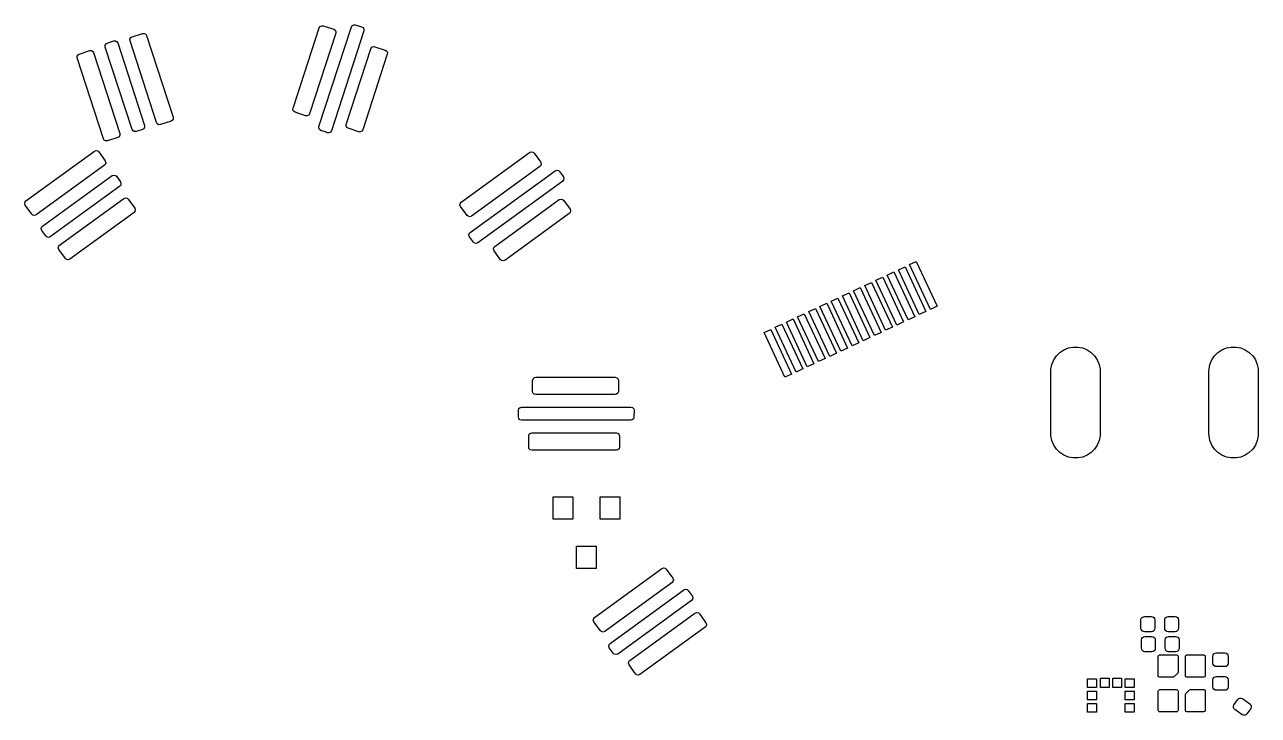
# Model space of a CAD drawing. Extents: x 113.4 to 164, y -133 to -82.
# Drawn here: x 113.41 to 163.35, y -109.94 to -81.99 of the extents above; entities that cross this region are included whole.
import ezdxf

# ---------------------------------------------------------------- set-up
doc = ezdxf.new("R2010")
doc.units = 0
doc.layers.add('BLACK', color=7, linetype='CONTINUOUS')

msp = doc.modelspace()

# ---------------------------------------------------------------- linework, layer by layer
at = {"layer": 'BLACK', "linetype": 'CONTINUOUS'}
for p, q in [((117.75397, -82.478991), (118.180043, -82.340552)), ((118.180043, -82.340552), (118.251011, -82.338525)), ((118.251011, -82.338525), (118.311808, -82.375187)), ((118.311808, -82.375187), (118.338812, -82.421449)), ((124.273761, -85.371576), (125.332005, -82.114651)), ((125.997744, -82.330963), (124.939502, -85.587888)), ((125.320833, -86.112334), (126.633502, -82.072356)), ((125.332005, -82.114651), (125.372079, -82.056045)), ((125.372079, -82.056045), (125.437475, -82.028408)), ((125.437475, -82.028408), (125.490774, -82.033754)), ((125.490774, -82.033754), (125.916847, -82.172194)), ((127.138856, -82.232152), (125.823408, -86.280683)), ((125.916847, -82.172194), (125.975453, -82.212268)), ((125.975453, -82.212268), (126.00309, -82.277664)), ((126.00309, -82.277664), (125.997744, -82.330963)), ((126.633502, -82.072356), (126.673575, -82.01375)), ((126.673575, -82.01375), (126.738972, -81.986113)), ((126.738972, -81.986113), (126.792363, -81.991489)), ((126.792363, -81.991489), (127.007623, -82.061614)), ((127.007623, -82.061614), (127.046338, -82.070212)), ((127.046338, -82.070212), (127.108503, -82.104506)), ((127.108503, -82.104506), (127.142258, -82.166965)), ((127.142258, -82.166965), (127.138856, -82.232152)), ((116.669925, -82.818815), (116.706587, -82.758018)), ((116.671952, -82.889783), (116.669925, -82.818815)), ((117.756612, -86.228028), (116.671952, -82.889783)), ((116.706587, -82.758018), (116.752957, -82.730979)), ((116.752957, -82.730979), (117.016572, -82.645588)), ((117.016572, -82.645588), (117.01684, -82.646417)), ((117.01684, -82.646417), (117.08438, -82.642332)), ((117.08438, -82.642332), (117.146315, -82.677039)), ((117.146315, -82.677039), (117.176079, -82.726215)), ((117.176079, -82.726215), (118.260784, -86.064594)), ((117.671046, -82.566792), (117.707708, -82.505995)), ((117.673073, -82.63776), (117.671046, -82.566792)), ((118.749863, -85.951784), (117.673073, -82.63776)), ((117.707708, -82.505995), (117.75397, -82.478991)), ((118.338812, -82.421449), (119.415603, -85.735472)), ((127.422747, -82.961147), (127.46282, -82.902541)), ((127.46282, -82.902541), (127.528217, -82.874904)), ((127.528217, -82.874904), (127.581516, -82.88025)), ((127.581516, -82.88025), (128.007593, -83.01869)), ((115.531169, -83.262079), (115.567831, -83.201281)), ((115.533196, -83.333047), (115.531169, -83.262079)), ((116.597561, -86.608842), (115.533196, -83.333047)), ((115.567831, -83.201281), (115.614093, -83.174278)), ((115.614093, -83.174278), (116.040166, -83.035838)), ((116.040166, -83.035838), (116.111133, -83.03381)), ((116.111133, -83.03381), (116.171931, -83.070473)), ((116.171931, -83.070473), (116.198935, -83.116735)), ((116.198935, -83.116735), (117.263303, -86.392529)), ((126.428081, -86.022415), (127.422747, -82.961147)), ((128.08849, -83.177459), (127.093821, -86.238723)), ((128.007593, -83.01869), (128.066199, -83.058763)), ((128.066199, -83.058763), (128.093836, -83.12416)), ((128.093836, -83.12416), (128.08849, -83.177459)), ((124.268415, -85.424875), (124.273761, -85.371576)), ((119.334706, -85.894241), (118.908632, -86.032681)), ((119.380968, -85.867237), (119.334706, -85.894241)), ((119.417631, -85.80644), (119.380968, -85.867237)), ((119.415603, -85.735472), (119.417631, -85.80644)), ((124.296052, -85.490272), (124.268415, -85.424875)), ((124.354658, -85.530345), (124.296052, -85.490272)), ((124.780733, -85.668785), (124.354658, -85.530345)), ((124.834032, -85.674131), (124.780733, -85.668785)), ((124.899428, -85.646494), (124.834032, -85.674131)), ((124.939502, -85.587888), (124.899428, -85.646494)), ((117.263303, -86.392529), (117.26533, -86.463497)), ((117.783524, -86.27419), (117.756612, -86.228028)), ((117.844282, -86.310918), (117.783524, -86.27419)), ((117.915252, -86.308967), (117.844282, -86.310918)), ((118.175941, -86.224573), (117.915252, -86.308967)), ((118.176013, -86.224553), (118.175941, -86.224573)), ((118.176023, -86.224547), (118.176013, -86.224553)), ((118.177794, -86.223974), (118.176023, -86.224547)), ((118.226149, -86.196359), (118.177678, -86.223616)), ((118.177678, -86.223616), (118.177794, -86.223974)), ((118.262812, -86.135562), (118.226149, -86.196359)), ((118.260784, -86.064594), (118.262812, -86.135562)), ((118.776867, -85.998046), (118.749863, -85.951784)), ((118.837665, -86.034709), (118.776867, -85.998046)), ((118.908632, -86.032681), (118.837665, -86.034709)), ((125.315476, -86.165538), (125.320833, -86.112334)), ((125.343064, -86.230956), (125.315476, -86.165538)), ((125.401639, -86.271074), (125.343064, -86.230956)), ((125.614811, -86.340516), (125.401639, -86.271074)), ((125.653256, -86.357263), (125.61481, -86.340516)), ((125.61481, -86.340516), (125.614811, -86.340516)), ((125.717938, -86.366926), (125.653256, -86.357263)), ((125.783335, -86.339289), (125.717938, -86.366926)), ((125.823408, -86.280683), (125.783335, -86.339289)), ((126.422735, -86.075715), (126.428081, -86.022415)), ((126.450373, -86.141111), (126.422735, -86.075715)), ((126.508979, -86.181184), (126.450373, -86.141111)), ((126.935053, -86.31962), (126.508979, -86.181184)), ((126.988351, -86.324966), (126.935053, -86.31962)), ((127.053747, -86.297329), (126.988351, -86.324966)), ((127.093821, -86.238723), (127.053747, -86.297329)), ((116.624565, -86.655104), (116.597561, -86.608842)), ((116.685363, -86.691767), (116.624565, -86.655104)), ((116.75633, -86.689739), (116.685363, -86.691767)), ((117.182406, -86.551298), (116.75633, -86.689739)), ((117.228668, -86.524294), (117.182406, -86.551298)), ((117.26533, -86.463497), (117.228668, -86.524294)), ((113.459218, -89.11855), (116.229729, -87.10566)), ((116.229729, -87.10566), (116.296597, -87.081801)), ((116.296597, -87.081801), (116.365748, -87.097882)), ((116.365748, -87.097882), (116.405726, -87.133535)), ((116.405726, -87.133535), (116.669054, -87.495975)), ((131.080486, -89.166529), (133.850997, -87.153639)), ((133.850997, -87.153639), (133.917865, -87.12978)), ((133.917865, -87.12978), (133.987016, -87.145861)), ((133.987016, -87.145861), (134.026994, -87.181514)), ((134.026994, -87.181514), (134.290322, -87.543954)), ((116.641179, -87.671972), (113.870668, -89.684863)), ((116.676832, -87.631994), (116.641179, -87.671972)), ((116.669054, -87.495975), (116.692913, -87.562843)), ((116.692913, -87.562843), (116.676832, -87.631994)), ((131.44112, -90.391979), (134.877981, -87.894955)), ((134.262447, -87.719951), (131.491936, -89.732842)), ((134.2981, -87.679973), (134.262447, -87.719951)), ((134.290322, -87.543954), (134.314181, -87.610822)), ((134.314181, -87.610822), (134.2981, -87.679973)), ((134.877981, -87.894955), (134.944849, -87.871096)), ((134.944849, -87.871096), (135.014, -87.887177)), ((135.014, -87.887177), (135.053973, -87.922823)), ((114.125197, -90.142689), (116.944425, -88.094401)), ((116.944425, -88.094401), (117.011293, -88.070542)), ((117.011293, -88.070542), (117.080444, -88.086623)), ((117.080444, -88.086623), (117.120571, -88.122481)), ((117.120571, -88.122481), (117.282424, -88.346195)), ((117.282424, -88.346195), (117.281549, -88.346827)), ((117.281549, -88.346827), (117.306836, -88.408493)), ((135.189591, -88.323672), (131.752563, -90.820818)), ((135.053973, -87.922823), (135.21463, -88.143915)), ((135.227094, -88.280298), (135.189591, -88.323672)), ((135.21463, -88.143915), (135.215146, -88.144582)), ((135.215146, -88.144582), (135.215183, -88.144677)), ((135.215183, -88.144677), (135.215771, -88.145486)), ((135.215771, -88.145486), (135.21556, -88.145639)), ((135.21556, -88.145639), (135.241045, -88.210686)), ((135.241045, -88.210686), (135.227094, -88.280298)), ((117.255572, -88.523452), (114.437092, -90.571199)), ((117.293982, -88.478316), (117.255572, -88.523452)), ((117.306836, -88.408493), (117.293982, -88.478316)), ((113.407484, -89.227679), (113.423565, -89.158527)), ((113.431343, -89.294547), (113.407484, -89.227679)), ((113.423565, -89.158527), (113.459218, -89.11855)), ((113.694671, -89.656988), (113.431343, -89.294547)), ((114.81955, -90.911364), (117.423621, -89.019401)), ((117.423621, -89.019401), (117.490489, -88.995542)), ((117.490489, -88.995542), (117.55964, -89.011623)), ((117.55964, -89.011623), (117.599618, -89.047276)), ((117.599618, -89.047276), (117.862945, -89.409713)), ((131.028752, -89.275658), (131.044833, -89.206506)), ((131.052611, -89.342526), (131.028752, -89.275658)), ((131.044833, -89.206506), (131.080486, -89.166529)), ((131.315939, -89.704967), (131.052611, -89.342526)), ((132.440818, -90.959343), (135.044889, -89.06738)), ((135.044889, -89.06738), (135.111757, -89.043521)), ((135.111757, -89.043521), (135.180908, -89.059602)), ((135.180908, -89.059602), (135.220886, -89.095255)), ((135.220886, -89.095255), (135.484213, -89.457692)), ((113.734649, -89.692641), (113.694671, -89.656988)), ((113.8038, -89.708722), (113.734649, -89.692641)), ((113.870668, -89.684863), (113.8038, -89.708722)), ((117.83507, -89.58571), (115.231, -91.477677)), ((117.870723, -89.545732), (117.83507, -89.58571)), ((117.862945, -89.409713), (117.886803, -89.476581)), ((117.886803, -89.476581), (117.870723, -89.545732)), ((131.355917, -89.74062), (131.315939, -89.704967)), ((131.425068, -89.756701), (131.355917, -89.74062)), ((131.491936, -89.732842), (131.425068, -89.756701)), ((135.456338, -89.633689), (132.852268, -91.525656)), ((135.491991, -89.593711), (135.456338, -89.633689)), ((135.484213, -89.457692), (135.508071, -89.52456)), ((135.508071, -89.52456), (135.491991, -89.593711)), ((114.073479, -90.252088), (114.089411, -90.182902)), ((114.097481, -90.318904), (114.073479, -90.252088)), ((114.089411, -90.182902), (114.125197, -90.142689)), ((114.257663, -90.538384), (114.097481, -90.318904)), ((131.405456, -90.431976), (131.44112, -90.391979)), ((114.258841, -90.540115), (114.257663, -90.538384)), ((114.259834, -90.539439), (114.258841, -90.540115)), ((114.301073, -90.578977), (114.259834, -90.539439)), ((114.370224, -90.595058), (114.301073, -90.578977)), ((114.437092, -90.571199), (114.370224, -90.595058)), ((131.389388, -90.501131), (131.405456, -90.431976)), ((131.413258, -90.567994), (131.389388, -90.501131)), ((131.574904, -90.790397), (131.413258, -90.567994)), ((131.575405, -90.790032), (131.574904, -90.790397)), ((131.616544, -90.828596), (131.575405, -90.790032)), ((131.685695, -90.844677), (131.616544, -90.828596)), ((131.752563, -90.820818), (131.685695, -90.844677)), ((114.767816, -91.020493), (114.783897, -90.951341)), ((114.791675, -91.087361), (114.767816, -91.020493)), ((114.783897, -90.951341), (114.81955, -90.911364)), ((115.055003, -91.449802), (114.791675, -91.087361)), ((132.389084, -91.068472), (132.405165, -90.99932)), ((132.412943, -91.13534), (132.389084, -91.068472)), ((132.405165, -90.99932), (132.440818, -90.959343)), ((132.676271, -91.497781), (132.412943, -91.13534)), ((115.094981, -91.485455), (115.055003, -91.449802)), ((115.164132, -91.501536), (115.094981, -91.485455)), ((115.231, -91.477677), (115.164132, -91.501536)), ((132.716249, -91.533434), (132.676271, -91.497781)), ((132.7854, -91.549515), (132.716249, -91.533434)), ((132.852268, -91.525656), (132.7854, -91.549515)), ((148.776484, -91.908281), (149.048376, -91.781495)), ((149.048376, -91.781495), (149.893612, -93.594111)), ((149.229638, -91.696972), (149.50153, -91.570186)), ((150.074874, -93.509588), (149.229638, -91.696972)), ((149.50153, -91.570186), (150.346766, -93.382802)), ((147.870176, -92.3309), (148.142068, -92.204114)), ((148.715412, -94.143516), (147.870176, -92.3309)), ((148.142068, -92.204114), (148.987304, -94.01673)), ((148.32333, -92.119591), (148.595222, -91.992805)), ((149.168566, -93.932207), (148.32333, -92.119591)), ((148.595222, -91.992805), (149.440458, -93.805421)), ((149.62172, -93.720897), (148.776484, -91.908281)), ((146.510714, -92.964827), (146.782606, -92.838041)), ((146.782606, -92.838041), (147.627842, -94.650657)), ((146.963868, -92.753518), (147.23576, -92.626732)), ((147.809104, -94.566134), (146.963868, -92.753518)), ((147.23576, -92.626732), (148.080996, -94.439348)), ((147.417023, -92.542208), (147.688915, -92.415422)), ((148.262259, -94.354824), (147.417023, -92.542208)), ((147.688915, -92.415422), (148.534151, -94.228038)), ((145.604406, -93.387445), (145.876298, -93.260659)), ((146.449642, -95.200061), (145.604406, -93.387445)), ((145.876298, -93.260659), (146.721534, -95.073275)), ((146.05756, -93.176136), (146.329452, -93.04935)), ((146.902796, -94.988752), (146.05756, -93.176136)), ((146.329452, -93.04935), (147.174688, -94.861966)), ((147.35595, -94.777443), (146.510714, -92.964827)), ((150.346766, -93.382802), (150.074874, -93.509588)), ((144.698099, -93.810064), (144.969991, -93.683278)), ((145.543335, -95.62268), (144.698099, -93.810064)), ((144.969991, -93.683278), (145.815227, -95.495894)), ((145.151253, -93.598754), (145.423145, -93.471968)), ((145.996489, -95.41137), (145.151253, -93.598754)), ((145.423145, -93.471968), (146.268381, -95.284584)), ((149.440458, -93.805421), (149.168566, -93.932207)), ((149.893612, -93.594111), (149.62172, -93.720897)), ((143.338637, -94.443991), (143.610529, -94.317205)), ((143.610529, -94.317205), (144.455765, -96.129821)), ((143.79179, -94.232682), (144.063682, -94.105896)), ((144.637026, -96.045298), (143.79179, -94.232682)), ((144.063682, -94.105896), (144.908918, -95.918512)), ((144.244945, -94.021373), (144.516837, -93.894587)), ((145.090181, -95.833989), (144.244945, -94.021373)), ((144.516837, -93.894587), (145.362073, -95.707203)), ((148.534151, -94.228038), (148.262259, -94.354824)), ((148.987304, -94.01673), (148.715412, -94.143516)), ((144.183873, -96.256607), (143.338637, -94.443991)), ((147.174688, -94.861966), (146.902796, -94.988752)), ((147.627842, -94.650657), (147.35595, -94.777443)), ((148.080996, -94.439348), (147.809104, -94.566134)), ((146.268381, -95.284584), (145.996489, -95.41137)), ((146.721534, -95.073275), (146.449642, -95.200061)), ((155.17699, -95.39251), (155.315607, -95.253893)), ((155.315607, -95.253893), (155.478603, -95.144982)), ((155.478603, -95.144982), (155.659715, -95.069963)), ((155.659715, -95.069963), (155.851983, -95.031718)), ((155.851983, -95.031718), (156.048017, -95.031718)), ((156.048017, -95.031718), (156.240285, -95.069963)), ((156.240285, -95.069963), (156.421397, -95.144982)), ((156.421397, -95.144982), (156.584393, -95.253893)), ((156.584393, -95.253893), (156.72301, -95.39251)), ((161.57699, -95.39251), (161.715607, -95.253893)), ((161.715607, -95.253893), (161.878603, -95.144982)), ((161.878603, -95.144982), (162.059715, -95.069963)), ((162.059715, -95.069963), (162.251983, -95.031718)), ((162.251983, -95.031718), (162.448017, -95.031718)), ((162.448017, -95.031718), (162.640285, -95.069963)), ((162.640285, -95.069963), (162.821397, -95.144982)), ((162.821397, -95.144982), (162.984393, -95.253893)), ((162.984393, -95.253893), (163.12301, -95.39251)), ((145.362073, -95.707203), (145.090181, -95.833989)), ((145.815227, -95.495894), (145.543335, -95.62268)), ((154.954815, -95.928886), (154.99306, -95.736618)), ((154.99306, -95.736618), (155.068079, -95.555506)), ((155.068079, -95.555506), (155.17699, -95.39251)), ((156.72301, -95.39251), (156.831921, -95.555506)), ((156.831921, -95.555506), (156.90694, -95.736618)), ((156.90694, -95.736618), (156.945185, -95.928886)), ((161.354815, -95.928886), (161.39306, -95.736618)), ((161.39306, -95.736618), (161.468079, -95.555506)), ((161.468079, -95.555506), (161.57699, -95.39251)), ((163.12301, -95.39251), (163.231921, -95.555506)), ((163.231921, -95.555506), (163.30694, -95.736618)), ((163.30694, -95.736618), (163.345185, -95.928886)), ((133.970333, -96.3829), (133.990335, -96.314779)), ((133.970336, -96.830903), (133.970333, -96.3829)), ((133.990335, -96.314779), (134.04399, -96.268286)), ((134.04399, -96.268286), (134.096333, -96.256899)), ((134.096333, -96.256899), (137.315131, -96.25691)), ((137.315131, -96.25691), (137.383252, -96.276912)), ((137.383252, -96.276912), (137.429745, -96.330568)), ((137.429745, -96.330568), (137.441131, -96.382908)), ((137.441131, -96.382908), (137.441138, -96.830908)), ((144.455765, -96.129821), (144.183873, -96.256607)), ((144.908918, -95.918512), (144.637026, -96.045298)), ((154.95, -96.026903), (154.954815, -95.928886)), ((154.95, -98.526903), (154.95, -96.026903)), ((156.945185, -95.928886), (156.95, -96.026903)), ((156.95, -96.026903), (156.95, -98.526903)), ((161.35, -96.026903), (161.354815, -95.928886)), ((161.35, -98.526903), (161.35, -96.026903)), ((163.345185, -95.928886), (163.35, -96.026903)), ((163.35, -96.026903), (163.35, -98.526903)), ((133.981722, -96.883244), (133.970336, -96.830903)), ((134.028215, -96.9369), (133.981722, -96.883244)), ((137.441138, -96.830908), (137.421137, -96.899029)), ((134.096336, -96.956902), (134.028215, -96.9369)), ((137.315138, -96.95691), (134.096336, -96.956902)), ((137.367482, -96.945523), (137.315138, -96.95691)), ((137.421137, -96.899029), (137.367482, -96.945523)), ((133.397633, -97.592932), (133.41762, -97.524806)), ((133.397696, -97.870932), (133.397633, -97.592932)), ((133.409082, -97.923245), (133.397696, -97.870932)), ((133.41762, -97.524806), (133.471265, -97.478301)), ((133.471265, -97.478301), (133.523633, -97.466903)), ((133.523633, -97.466903), (137.949552, -97.466903)), ((137.949552, -97.466903), (138.017673, -97.486905)), ((138.017673, -97.486905), (138.064166, -97.540561)), ((138.074685, -97.871296), (138.054471, -97.939354)), ((138.064166, -97.540561), (138.075551, -97.593296)), ((138.075551, -97.593296), (138.074685, -97.871296)), ((133.455575, -97.976901), (133.409082, -97.923245)), ((133.523696, -97.996903), (133.455575, -97.976901)), ((137.948686, -97.996903), (133.523696, -97.996903)), ((138.000671, -97.985679), (137.948686, -97.996903)), ((138.054471, -97.939354), (138.000671, -97.985679)), ((133.811342, -98.6329), (133.831344, -98.564779)), ((133.811343, -99.080909), (133.811342, -98.6329)), ((133.831344, -98.564779), (133.884999, -98.518286)), ((133.884999, -98.518286), (133.937342, -98.5069)), ((133.937342, -98.5069), (137.361879, -98.506913)), ((137.361879, -98.506913), (137.43, -98.526915)), ((137.43, -98.526915), (137.476493, -98.580571)), ((137.476493, -98.580571), (137.487879, -98.632914)), ((137.487879, -98.632914), (137.487875, -99.080906)), ((154.954815, -98.62492), (154.95, -98.526903)), ((154.99306, -98.817188), (154.954815, -98.62492)), ((155.068079, -98.9983), (154.99306, -98.817188)), ((156.90694, -98.817188), (156.831921, -98.9983)), ((156.945185, -98.62492), (156.90694, -98.817188)), ((156.95, -98.526903), (156.945185, -98.62492)), ((161.354815, -98.62492), (161.35, -98.526903)), ((161.39306, -98.817188), (161.354815, -98.62492)), ((161.468079, -98.9983), (161.39306, -98.817188)), ((163.30694, -98.817188), (163.231921, -98.9983)), ((163.345185, -98.62492), (163.30694, -98.817188)), ((163.35, -98.526903), (163.345185, -98.62492)), ((133.822729, -99.133251), (133.811343, -99.080909)), ((133.869222, -99.186907), (133.822729, -99.133251)), ((133.937343, -99.206909), (133.869222, -99.186907)), ((137.361875, -99.206905), (133.937343, -99.206909)), ((137.414216, -99.195519), (137.361875, -99.206905)), ((137.467872, -99.149027), (137.414216, -99.195519)), ((137.487875, -99.080906), (137.467872, -99.149027)), ((155.17699, -99.161296), (155.068079, -98.9983)), ((155.315607, -99.299913), (155.17699, -99.161296)), ((155.478603, -99.408824), (155.315607, -99.299913)), ((156.584393, -99.299913), (156.421397, -99.408824)), ((156.72301, -99.161296), (156.584393, -99.299913)), ((156.831921, -98.9983), (156.72301, -99.161296)), ((161.57699, -99.161296), (161.468079, -98.9983)), ((161.715607, -99.299913), (161.57699, -99.161296)), ((161.878603, -99.408824), (161.715607, -99.299913)), ((162.984393, -99.299913), (162.821397, -99.408824)), ((163.12301, -99.161296), (162.984393, -99.299913)), ((163.231921, -98.9983), (163.12301, -99.161296)), ((155.659715, -99.483843), (155.478603, -99.408824)), ((155.851983, -99.522088), (155.659715, -99.483843)), ((156.048017, -99.522088), (155.851983, -99.522088)), ((156.240285, -99.483843), (156.048017, -99.522088)), ((156.421397, -99.408824), (156.240285, -99.483843)), ((162.059715, -99.483843), (161.878603, -99.408824)), ((162.251983, -99.522088), (162.059715, -99.483843)), ((162.448017, -99.522088), (162.251983, -99.522088)), ((162.640285, -99.483843), (162.448017, -99.522088)), ((162.821397, -99.408824), (162.640285, -99.483843)), ((134.8, -101.996903), (134.8, -101.096903)), ((134.8, -101.096903), (135.6, -101.096903)), ((135.6, -101.096903), (135.6, -101.996903)), ((136.7, -101.996903), (136.7, -101.096903)), ((136.7, -101.096903), (137.5, -101.096903)), ((137.5, -101.096903), (137.5, -101.996903)), ((135.6, -101.996903), (134.8, -101.996903)), ((137.5, -101.996903), (136.7, -101.996903)), ((135.75, -103.996903), (135.75, -103.096903)), ((135.75, -103.096903), (136.55, -103.096903)), ((136.55, -103.096903), (136.55, -103.996903)), ((136.55, -103.996903), (135.75, -103.996903)), ((136.478833, -105.976497), (139.206613, -103.994654)), ((139.206613, -103.994654), (139.273481, -103.970795)), ((139.273481, -103.970795), (139.342632, -103.986876)), ((139.342632, -103.986876), (139.38261, -104.022529)), ((139.38261, -104.022529), (139.645938, -104.384966)), ((139.618063, -104.560963), (136.890283, -106.54281)), ((137.103934, -107.030143), (140.09449, -104.857377)), ((139.653716, -104.520985), (139.618063, -104.560963)), ((139.645938, -104.384966), (139.669796, -104.451833)), ((139.669796, -104.451833), (139.653716, -104.520985)), ((140.09449, -104.857377), (140.161358, -104.833518)), ((140.161358, -104.833518), (140.230509, -104.849599)), ((140.230509, -104.849599), (140.270402, -104.885134)), ((140.406655, -105.285691), (137.414869, -107.45935)), ((140.270402, -104.885134), (140.42763, -105.101016)), ((140.447823, -105.234728), (140.406655, -105.285691)), ((140.42763, -105.101016), (140.429535, -105.103382)), ((140.429382, -105.103504), (140.428689, -105.104062)), ((140.428689, -105.104062), (140.457089, -105.164339)), ((140.429422, -105.103476), (140.429382, -105.103504)), ((140.429535, -105.103382), (140.42942, -105.103474)), ((140.42942, -105.103474), (140.429422, -105.103476)), ((140.457089, -105.164339), (140.447823, -105.234728)), ((137.905321, -107.721052), (140.544135, -105.803848)), ((140.544135, -105.803848), (140.611003, -105.779989)), ((140.611003, -105.779989), (140.680155, -105.79607)), ((140.680155, -105.79607), (140.720132, -105.831723)), ((140.720132, -105.831723), (140.98346, -106.19416)), ((136.427099, -106.085626), (136.44318, -106.016474)), ((136.450958, -106.152494), (136.427099, -106.085626)), ((136.44318, -106.016474), (136.478833, -105.976497)), ((136.714286, -106.514935), (136.450958, -106.152494)), ((140.955585, -106.370157), (138.316771, -108.287365)), ((140.991238, -106.330179), (140.955585, -106.370157)), ((140.98346, -106.19416), (141.007318, -106.261027)), ((141.007318, -106.261027), (140.991238, -106.330179)), ((158.6, -106.076903), (158.610657, -106.023327)), ((158.6, -106.416903), (158.6, -106.076903)), ((158.610657, -106.023327), (158.641005, -105.977908)), ((158.641005, -105.977908), (158.686424, -105.94756)), ((158.686424, -105.94756), (158.74, -105.936903)), ((158.74, -105.936903), (159.02, -105.936903)), ((159.02, -105.936903), (159.073576, -105.94756)), ((159.073576, -105.94756), (159.118995, -105.977908)), ((159.118995, -105.977908), (159.149343, -106.023327)), ((159.149343, -106.023327), (159.16, -106.076903)), ((159.16, -106.076903), (159.16, -106.416903)), ((159.56, -106.076903), (159.570657, -106.023327)), ((159.56, -106.416903), (159.56, -106.076903)), ((159.570657, -106.023327), (159.601005, -105.977908)), ((159.601005, -105.977908), (159.646424, -105.94756)), ((159.646424, -105.94756), (159.7, -105.936903)), ((159.7, -105.936903), (159.98, -105.936903)), ((159.98, -105.936903), (160.033576, -105.94756)), ((160.033576, -105.94756), (160.078995, -105.977908)), ((160.078995, -105.977908), (160.109343, -106.023327)), ((160.109343, -106.023327), (160.12, -106.076903)), ((160.12, -106.076903), (160.12, -106.416903)), ((136.754264, -106.550588), (136.714286, -106.514935)), ((136.823415, -106.566669), (136.754264, -106.550588)), ((136.890283, -106.54281), (136.823415, -106.566669)), ((158.610657, -106.470479), (158.6, -106.416903)), ((158.641005, -106.515898), (158.610657, -106.470479)), ((158.62, -106.886903), (158.630657, -106.833327)), ((158.630657, -106.833327), (158.661005, -106.787908)), ((158.686424, -106.546246), (158.641005, -106.515898)), ((158.661005, -106.787908), (158.706424, -106.75756)), ((158.74, -106.556903), (158.686424, -106.546246)), ((158.706424, -106.75756), (158.76, -106.746903)), ((159.02, -106.556903), (158.74, -106.556903)), ((158.76, -106.746903), (159.04, -106.746903)), ((159.073576, -106.546246), (159.02, -106.556903)), ((159.04, -106.746903), (159.093576, -106.75756)), ((159.118995, -106.515898), (159.073576, -106.546246)), ((159.093576, -106.75756), (159.138995, -106.787908)), ((159.149343, -106.470479), (159.118995, -106.515898)), ((159.138995, -106.787908), (159.169343, -106.833327)), ((159.16, -106.416903), (159.149343, -106.470479)), ((159.169343, -106.833327), (159.18, -106.886903)), ((159.570657, -106.470479), (159.56, -106.416903)), ((159.601005, -106.515898), (159.570657, -106.470479)), ((159.58, -106.886903), (159.590657, -106.833327)), ((159.590657, -106.833327), (159.621005, -106.787908)), ((159.646424, -106.546246), (159.601005, -106.515898)), ((159.621005, -106.787908), (159.666424, -106.75756)), ((159.7, -106.556903), (159.646424, -106.546246)), ((159.666424, -106.75756), (159.72, -106.746903)), ((159.98, -106.556903), (159.7, -106.556903)), ((159.72, -106.746903), (160, -106.746903)), ((160.033576, -106.546246), (159.98, -106.556903)), ((160, -106.746903), (160.053576, -106.75756)), ((160.078995, -106.515898), (160.033576, -106.546246)), ((160.053576, -106.75756), (160.098995, -106.787908)), ((160.109343, -106.470479), (160.078995, -106.515898)), ((160.098995, -106.787908), (160.129343, -106.833327)), ((160.12, -106.416903), (160.109343, -106.470479)), ((160.129343, -106.833327), (160.14, -106.886903)), ((137.0522, -107.139258), (137.068288, -107.070108)), ((137.076051, -107.206129), (137.0522, -107.139258)), ((137.068288, -107.070108), (137.103934, -107.030143)), ((137.231603, -107.420279), (137.076051, -107.206129)), ((158.62, -107.226903), (158.62, -106.886903)), ((158.630657, -107.280479), (158.62, -107.226903)), ((158.661005, -107.325898), (158.630657, -107.280479)), ((158.706424, -107.356246), (158.661005, -107.325898)), ((158.76, -107.366903), (158.706424, -107.356246)), ((159.04, -107.366903), (158.76, -107.366903)), ((159.093576, -107.356246), (159.04, -107.366903)), ((159.138995, -107.325898), (159.093576, -107.356246)), ((159.169343, -107.280479), (159.138995, -107.325898)), ((159.18, -107.226903), (159.169343, -107.280479)), ((159.18, -106.886903), (159.18, -107.226903)), ((159.58, -107.226903), (159.58, -106.886903)), ((159.590657, -107.280479), (159.58, -107.226903)), ((159.621005, -107.325898), (159.590657, -107.280479)), ((159.666424, -107.356246), (159.621005, -107.325898)), ((159.72, -107.366903), (159.666424, -107.356246)), ((160, -107.366903), (159.72, -107.366903)), ((160.053576, -107.356246), (160, -107.366903)), ((160.098995, -107.325898), (160.053576, -107.356246)), ((160.129343, -107.280479), (160.098995, -107.325898)), ((160.14, -107.226903), (160.129343, -107.280479)), ((160.14, -106.886903), (160.14, -107.226903)), ((137.23222, -107.421326), (137.231603, -107.420279)), ((137.232417, -107.421519), (137.23222, -107.421326)), ((137.23327, -107.422821), (137.232417, -107.421519)), ((137.233553, -107.422635), (137.23327, -107.422821)), ((137.27885, -107.467128), (137.233553, -107.422635)), ((137.348001, -107.483209), (137.27885, -107.467128)), ((137.414869, -107.45935), (137.348001, -107.483209)), ((137.853587, -107.830181), (137.869668, -107.761029)), ((137.877446, -107.897049), (137.853587, -107.830181)), ((137.869668, -107.761029), (137.905321, -107.721052)), ((159.3, -107.546903), (159.314645, -107.511548)), ((159.3, -108.346903), (159.3, -107.546903)), ((159.314645, -107.511548), (159.35, -107.496903)), ((159.35, -107.496903), (160.05, -107.496903)), ((160.05, -107.496903), (160.085355, -107.511548)), ((160.085355, -107.511548), (160.1, -107.546903)), ((160.1, -107.546903), (160.1, -108.196903)), ((160.4, -107.556903), (160.404567, -107.533942)), ((160.4, -108.336903), (160.4, -107.556903)), ((160.404567, -107.533942), (160.417574, -107.514477)), ((160.417574, -107.514477), (160.437039, -107.50147)), ((160.437039, -107.50147), (160.46, -107.496903)), ((160.46, -107.496903), (161.14, -107.496903)), ((161.14, -107.496903), (161.162961, -107.50147)), ((161.162961, -107.50147), (161.182426, -107.514477)), ((161.182426, -107.514477), (161.195433, -107.533942)), ((161.195433, -107.533942), (161.2, -107.556903)), ((161.2, -107.556903), (161.2, -108.336903)), ((161.51, -107.546903), (161.520657, -107.493327)), ((161.51, -107.826903), (161.51, -107.546903)), ((161.520657, -107.880479), (161.51, -107.826903)), ((161.520657, -107.493327), (161.551005, -107.447908)), ((161.551005, -107.447908), (161.596424, -107.41756)), ((161.596424, -107.41756), (161.65, -107.406903)), ((161.65, -107.406903), (161.99, -107.406903)), ((161.99, -107.406903), (162.043576, -107.41756)), ((162.043576, -107.41756), (162.088995, -107.447908)), ((162.088995, -107.447908), (162.119343, -107.493327)), ((162.119343, -107.493327), (162.13, -107.546903)), ((162.13, -107.826903), (162.119343, -107.880479)), ((162.13, -107.546903), (162.13, -107.826903)), ((138.140774, -108.25949), (137.877446, -107.897049)), ((138.180752, -108.295143), (138.140774, -108.25949)), ((138.249903, -108.311224), (138.180752, -108.295143)), ((138.316771, -108.287365), (138.249903, -108.311224)), ((159.314645, -108.382258), (159.3, -108.346903)), ((160.085355, -108.232258), (159.935355, -108.382258)), ((160.1, -108.196903), (160.085355, -108.232258)), ((160.404567, -108.359864), (160.4, -108.336903)), ((160.417574, -108.379329), (160.404567, -108.359864)), ((161.195433, -108.359864), (161.182426, -108.379329)), ((161.2, -108.336903), (161.195433, -108.359864)), ((161.551005, -107.925898), (161.520657, -107.880479)), ((161.596424, -107.956246), (161.551005, -107.925898)), ((161.65, -107.966903), (161.596424, -107.956246)), ((161.596424, -108.37756), (161.65, -108.366903)), ((161.99, -107.966903), (161.65, -107.966903)), ((161.65, -108.366903), (161.99, -108.366903)), ((162.043576, -107.956246), (161.99, -107.966903)), ((161.99, -108.366903), (162.043576, -108.37756)), ((162.088995, -107.925898), (162.043576, -107.956246)), ((162.119343, -107.880479), (162.088995, -107.925898)), ((156.43, -108.811903), (156.43, -108.461903)), ((156.43, -108.461903), (156.805, -108.461903)), ((156.805, -108.811903), (156.43, -108.811903)), ((156.805, -108.461903), (156.805, -108.811903)), ((156.955, -108.811903), (156.955, -108.436903)), ((156.955, -108.436903), (157.305, -108.436903)), ((157.305, -108.811903), (156.955, -108.811903)), ((157.305, -108.436903), (157.305, -108.811903)), ((157.455, -108.811903), (157.455, -108.436903)), ((157.455, -108.436903), (157.805, -108.436903)), ((157.805, -108.811903), (157.455, -108.811903)), ((157.805, -108.436903), (157.805, -108.811903)), ((157.955, -108.811903), (157.955, -108.461903)), ((157.955, -108.461903), (158.33, -108.461903)), ((158.33, -108.811903), (157.955, -108.811903)), ((158.33, -108.461903), (158.33, -108.811903)), ((159.35, -108.396903), (159.314645, -108.382258)), ((159.9, -108.396903), (159.35, -108.396903)), ((159.935355, -108.382258), (159.9, -108.396903)), ((160.437039, -108.392336), (160.417574, -108.379329)), ((160.46, -108.396903), (160.437039, -108.392336)), ((161.14, -108.396903), (160.46, -108.396903)), ((161.162961, -108.392336), (161.14, -108.396903)), ((161.182426, -108.379329), (161.162961, -108.392336)), ((161.51, -108.506903), (161.520657, -108.453327)), ((161.51, -108.786903), (161.51, -108.506903)), ((161.520657, -108.840479), (161.51, -108.786903)), ((161.520657, -108.453327), (161.551005, -108.407908)), ((161.551005, -108.885898), (161.520657, -108.840479)), ((161.551005, -108.407908), (161.596424, -108.37756)), ((162.043576, -108.37756), (162.088995, -108.407908)), ((162.088995, -108.407908), (162.119343, -108.453327)), ((162.119343, -108.840479), (162.088995, -108.885898)), ((162.119343, -108.453327), (162.13, -108.506903)), ((162.13, -108.786903), (162.119343, -108.840479)), ((162.13, -108.506903), (162.13, -108.786903)), ((156.43, -109.311903), (156.43, -108.961903)), ((156.43, -108.961903), (156.805, -108.961903)), ((156.805, -109.311903), (156.43, -109.311903)), ((156.805, -108.961903), (156.805, -109.311903)), ((157.955, -109.311903), (157.955, -108.961903)), ((157.955, -108.961903), (158.33, -108.961903)), ((158.33, -109.311903), (157.955, -109.311903)), ((158.33, -108.961903), (158.33, -109.311903)), ((159.3, -108.956903), (159.304567, -108.933942)), ((159.3, -109.736903), (159.3, -108.956903)), ((159.304567, -108.933942), (159.317574, -108.914477)), ((159.317574, -108.914477), (159.337039, -108.90147)), ((159.337039, -108.90147), (159.36, -108.896903)), ((159.36, -108.896903), (160.04, -108.896903)), ((160.04, -108.896903), (160.062961, -108.90147)), ((160.062961, -108.90147), (160.082426, -108.914477)), ((160.082426, -108.914477), (160.095433, -108.933942)), ((160.095433, -108.933942), (160.1, -108.956903)), ((160.1, -108.956903), (160.1, -109.736903)), ((160.4, -109.096903), (160.414645, -109.061548)), ((160.4, -109.746903), (160.4, -109.096903)), ((160.414645, -109.061548), (160.564645, -108.911548)), ((160.564645, -108.911548), (160.6, -108.896903)), ((160.6, -108.896903), (161.15, -108.896903)), ((161.15, -108.896903), (161.185355, -108.911548)), ((161.185355, -108.911548), (161.2, -108.946903)), ((161.2, -108.946903), (161.2, -109.746903)), ((161.596424, -108.916246), (161.551005, -108.885898)), ((161.65, -108.926903), (161.596424, -108.916246)), ((161.99, -108.926903), (161.65, -108.926903)), ((162.043576, -108.916246), (161.99, -108.926903)), ((162.088995, -108.885898), (162.043576, -108.916246)), ((162.362963, -109.516176), (162.517828, -109.295005)), ((162.517828, -109.295005), (162.555878, -109.25858)), ((162.555878, -109.25858), (162.604971, -109.239489)), ((162.604971, -109.239489), (162.657633, -109.240638)), ((162.657633, -109.240638), (162.705847, -109.261852)), ((162.705847, -109.261852), (163.008933, -109.474076)), ((156.43, -109.811903), (156.43, -109.461903)), ((156.43, -109.461903), (156.805, -109.461903)), ((156.805, -109.811903), (156.43, -109.811903)), ((156.805, -109.461903), (156.805, -109.811903)), ((157.955, -109.811903), (157.955, -109.461903)), ((157.955, -109.461903), (158.33, -109.461903)), ((158.33, -109.811903), (157.955, -109.811903)), ((158.33, -109.461903), (158.33, -109.811903)), ((159.304567, -109.759864), (159.3, -109.736903)), ((159.317574, -109.779329), (159.304567, -109.759864)), ((159.337039, -109.792336), (159.317574, -109.779329)), ((159.36, -109.796903), (159.337039, -109.792336)), ((160.04, -109.796903), (159.36, -109.796903)), ((160.062961, -109.792336), (160.04, -109.796903)), ((160.082426, -109.779329), (160.062961, -109.792336)), ((160.095433, -109.759864), (160.082426, -109.779329)), ((160.1, -109.736903), (160.095433, -109.759864)), ((160.414645, -109.782258), (160.4, -109.746903)), ((160.45, -109.796903), (160.414645, -109.782258)), ((161.15, -109.796903), (160.45, -109.796903)), ((161.185355, -109.782258), (161.15, -109.796903)), ((161.2, -109.746903), (161.185355, -109.782258)), ((162.3406, -109.617051), (162.341748, -109.564389)), ((162.35969, -109.666145), (162.3406, -109.617051)), ((162.341748, -109.564389), (162.362963, -109.516176)), ((162.396115, -109.704194), (162.35969, -109.666145)), ((162.699201, -109.916418), (162.396115, -109.704194)), ((163.042085, -109.662094), (162.88722, -109.883265)), ((163.008933, -109.474076), (163.045358, -109.512125)), ((163.0633, -109.613881), (163.042085, -109.662094)), ((163.045358, -109.512125), (163.064448, -109.561219)), ((163.064448, -109.561219), (163.0633, -109.613881)), ((162.747415, -109.937632), (162.699201, -109.916418)), ((162.800077, -109.938781), (162.747415, -109.937632)), ((162.84917, -109.91969), (162.800077, -109.938781)), ((162.88722, -109.883265), (162.84917, -109.91969))]:
    msp.add_line(p, q, dxfattribs=at)

doc.saveas('drawing.dxf')
